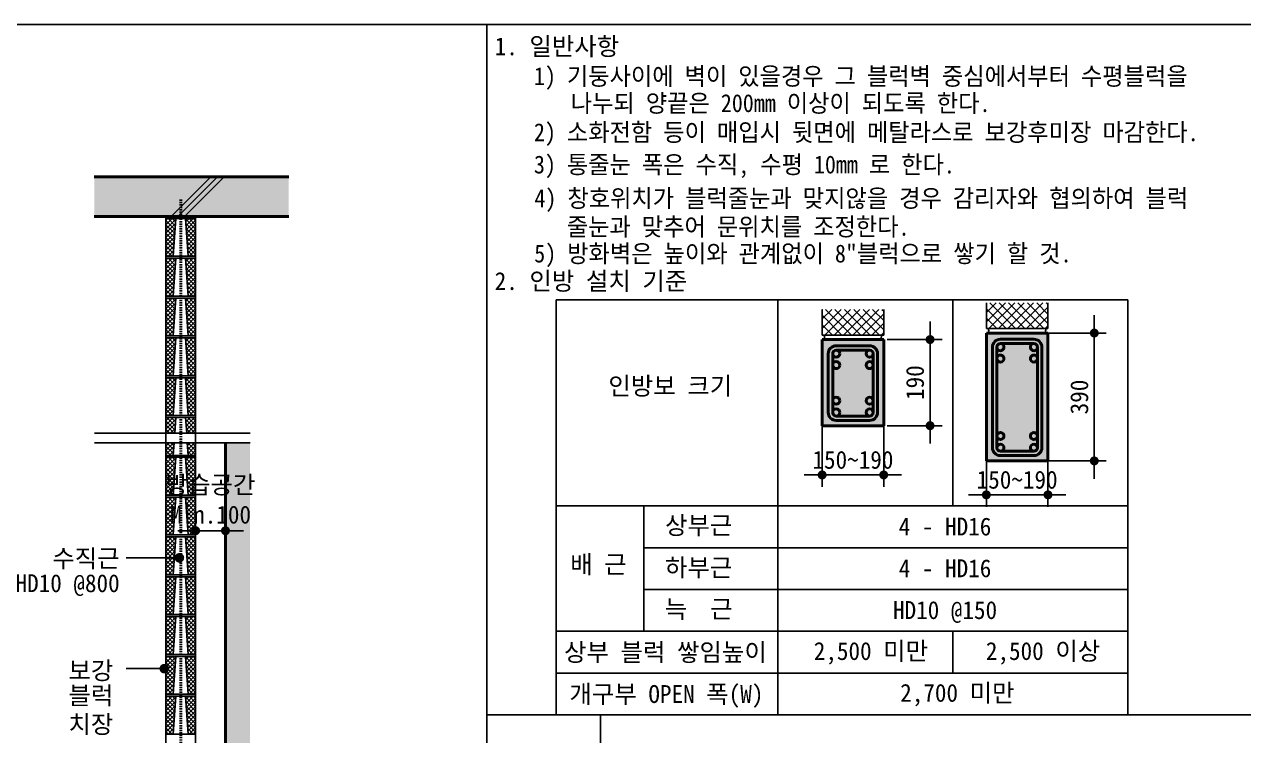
# Model space of a CAD drawing. Header units: millimetres. Extents: x 209 to 75467, y 6568 to 12199.
# Drawn here: x 29470 to 31514, y 10794 to 11985 of the extents above; entities that cross this region are included whole.
import ezdxf
from ezdxf.enums import TextEntityAlignment as Align

# ---------------------------------------------------------------- set-up
doc = ezdxf.new("R2010")
doc.units = ezdxf.units.MM
doc.header["$MEASUREMENT"] = 0
doc.linetypes.add('HID', pattern=[2, 1.1, -0.9])
doc.layers.get('0').update_dxf_attribs({"linetype": 'CONTINUOUS'})
for name, color, linetype, lineweight in [('A-CONC-LIN1', 2, 'CONTINUOUS', 40), ('A-CUTL', 7, 'CONTINUOUS', 25), ('A-DIMS', 7, 'CONTINUOUS', 25), ('A-MKXS-LEAD', 7, 'CONTINUOUS', 25), ('A-MKXS-TEXT1', 3, 'CONTINUOUS', 25), ('A-WAXM-BLOC', 3, 'CONTINUOUS', 25), ('A-XXXX-HATC', 8, 'CONTINUOUS', 18), ('A-XXXX-SYMB', 7, 'CONTINUOUS', 25), ('A-XXXX-TABL', 7, 'CONTINUOUS', 25), ('S-RBAR', 2, 'CONTINUOUS', 40)]:
    doc.layers.add(name, color=color, linetype=linetype, lineweight=lineweight)
doc.layers.add('A-XXXX-SOLD', color=252, linetype='CONTINUOUS')
doc.styles.add('HY울릉도L', font='H2GTRE.TTF')
doc.styles.add('돋움체', font='')
doc.styles.get('돋움체').set_extended_font_data('DotumChe')
doc.dimstyles.new('CDIM', dxfattribs={"dimtxt": 3, "dimasz": 1.5, "dimexe": 2, "dimexo": 1, "dimgap": 1, "dimtad": 1, "dimdec": 0, "dimrnd": 0.5, "dimzin": 0, "dimdsep": 32, "dimlunit": 6, "dimtxsty": 'HY울릉도L', "dimblk1": '_CIDOT', "dimblk2": '_CIDOT', "dimsah": 1, "dimcen": 5.5, "dimclrd": 2, "dimclre": 2, "dimclrt": 7, "dimadec": 0, "dimazin": 0, "dimtfac": 1, "dimtdec": 0, "dimtix": 1, "dimtmove": 2, "dimatfit": 1, "dimldrblk": '_CIDOT', "dimfxl": 1, "dimtolj": 1, "dimtzin": 0, "dimlwd": -1, "dimarcsym": 0})

# ---------------------------------------------------------------- blocks, each defined once
blk = doc.blocks.new('_CIDOT')
at = {"color": 0, "linetype": 'ByBlock'}
blk.add_line((2, 0), (-1, 0), dxfattribs=at)
at = {"color": 0, "linetype": 'ByBlock', "const_width": 0.5}
blk.add_lwpolyline([(-0.25, 0, 1), (0.25, 0, 1)], format="xyb", close=True, dxfattribs=at)
blk = doc.blocks.new('*D423')
at = {"layer": 'A-DIMS', "lineweight": -2, "transparency": 16777216}
for p, q in [((30916.2, 11457.4), (31008.3, 11457.4)), ((30916.2, 11313.2), (31008.3, 11313.2))]:
    blk.add_line(p, q, dxfattribs=at)
at = {"layer": 'A-DIMS', "transparency": 16777216}
blk.add_line((30988.3, 11328.2), (30988.3, 11442.4), dxfattribs=at)
at = {"layer": 'A-DIMS', "transparency": 16777216, "xscale": 15, "yscale": 15, "zscale": 15}
for p, rotation in [((30988.3, 11457.4), 90), ((30988.3, 11313.2), 270)]:
    blk.add_blockref('_CIDOT', p, dxfattribs=dict(at, rotation=rotation))
at = {"layer": 'A-DIMS', "color": 3, "transparency": 16777216, "insert": (30963.2, 11385.3), "char_height": 30, "attachment_point": 5, "rotation": 90, "style": '돋움체'}
blk.add_mtext('\\A1;190', dxfattribs=at)
blk = doc.blocks.new('*D424')
at = {"layer": 'A-DIMS', "lineweight": -2, "transparency": 16777216}
for p, q in [((30807.4, 11318.4), (30807.4, 11210.7)), ((30910.6, 11318.4), (30910.6, 11210.7))]:
    blk.add_line(p, q, dxfattribs=at)
at = {"layer": 'A-DIMS', "transparency": 16777216}
for p, q in [((30792.4, 11230.7), (30777.4, 11230.7)), ((30807.4, 11230.7), (30910.6, 11230.7)), ((30925.6, 11230.7), (30940.6, 11230.7))]:
    blk.add_line(p, q, dxfattribs=at)
at = {"layer": 'A-DIMS', "transparency": 16777216, "xscale": 15, "yscale": 15, "zscale": 15}
blk.add_blockref('_CIDOT', (30807.4, 11230.7), dxfattribs=at)
at = {"layer": 'A-DIMS', "transparency": 16777216, "xscale": 15, "yscale": 15, "zscale": 15, "rotation": 180}
blk.add_blockref('_CIDOT', (30910.6, 11230.7), dxfattribs=at)
at = {"layer": 'A-DIMS', "color": 3, "transparency": 16777216, "insert": (30859, 11255.8), "char_height": 30, "attachment_point": 5, "style": '돋움체'}
blk.add_mtext('\\A1;150~190', dxfattribs=at)
blk = doc.blocks.new('*D425')
at = {"layer": 'A-DIMS', "lineweight": -2, "transparency": 16777216}
for p, q in [((31184.5, 11468.3), (31283.5, 11468.3)), ((31184.5, 11254.2), (31283.5, 11254.2))]:
    blk.add_line(p, q, dxfattribs=at)
at = {"layer": 'A-DIMS', "transparency": 16777216}
blk.add_line((31263.5, 11269.2), (31263.5, 11453.3), dxfattribs=at)
at = {"layer": 'A-DIMS', "transparency": 16777216, "xscale": 15, "yscale": 15, "zscale": 15}
for p, rotation in [((31263.5, 11468.3), 90), ((31263.5, 11254.2), 270)]:
    blk.add_blockref('_CIDOT', p, dxfattribs=dict(at, rotation=rotation))
at = {"layer": 'A-DIMS', "color": 3, "transparency": 16777216, "insert": (31238.5, 11361.2), "char_height": 30, "attachment_point": 5, "rotation": 90, "style": '돋움체'}
blk.add_mtext('\\A1;390', dxfattribs=at)
blk = doc.blocks.new('*D437')
at = {"layer": 'A-DIMS', "lineweight": -2, "transparency": 16777216}
for p, q in [((31082.6, 11285.1), (31082.6, 11177.4)), ((31185.9, 11285.1), (31185.9, 11177.4))]:
    blk.add_line(p, q, dxfattribs=at)
at = {"layer": 'A-DIMS', "transparency": 16777216}
for p, q in [((31067.6, 11197.4), (31052.6, 11197.4)), ((31082.6, 11197.4), (31185.9, 11197.4)), ((31200.9, 11197.4), (31215.9, 11197.4))]:
    blk.add_line(p, q, dxfattribs=at)
at = {"layer": 'A-DIMS', "transparency": 16777216, "xscale": 15, "yscale": 15, "zscale": 15}
blk.add_blockref('_CIDOT', (31082.6, 11197.4), dxfattribs=at)
at = {"layer": 'A-DIMS', "transparency": 16777216, "xscale": 15, "yscale": 15, "zscale": 15, "rotation": 180}
blk.add_blockref('_CIDOT', (31185.9, 11197.4), dxfattribs=at)
at = {"layer": 'A-DIMS', "color": 3, "transparency": 16777216, "insert": (31134.2, 11222.5), "char_height": 30, "attachment_point": 5, "style": '돋움체'}
blk.add_mtext('\\A1;150~190', dxfattribs=at)
blk = doc.blocks.new('*D454')
at = {"layer": 'A-DIMS', "lineweight": -2, "transparency": 16777216}
for p, q in [((29757.4, 11073.7), (29757.4, 11157.3)), ((29807.4, 11073.7), (29807.4, 11157.3))]:
    blk.add_line(p, q, dxfattribs=at)
at = {"layer": 'A-DIMS', "transparency": 16777216}
for p, q in [((29742.4, 11137.3), (29727.4, 11137.3)), ((29757.4, 11137.3), (29807.4, 11137.3)), ((29822.4, 11137.3), (29837.4, 11137.3))]:
    blk.add_line(p, q, dxfattribs=at)
at = {"layer": 'A-DIMS', "transparency": 16777216, "xscale": 15, "yscale": 15, "zscale": 15}
blk.add_blockref('_CIDOT', (29757.4, 11137.3), dxfattribs=at)
at = {"layer": 'A-DIMS', "transparency": 16777216, "xscale": 15, "yscale": 15, "zscale": 15, "rotation": 180}
blk.add_blockref('_CIDOT', (29807.4, 11137.3), dxfattribs=at)
at = {"layer": 'A-DIMS', "color": 3, "transparency": 16777216, "insert": (29782.4, 11189), "char_height": 30, "attachment_point": 5, "style": '돋움체'}
blk.add_mtext('\\A1;방습공간\\PMin.100', dxfattribs=at)

msp = doc.modelspace()

# ---------------------------------------------------------------- hatches: boundary and pattern name
at = {"layer": 'A-XXXX-HATC', "ltscale": 2}
h = msp.add_hatch(dxfattribs=at)
h.set_pattern_fill('ANSI37', color=256, scale=40, style=0)
h.set_pattern_definition([(45, (-119230.386, -236424.623), (-3.53553391, 3.53553391), []), (135, (-119230.386, -236424.623), (-3.53553391, -3.53553391), [])])
h.paths.add_polyline_path([(29724.1, 11660.2), (29707.4, 11660.2), (29707.4, 11596.8), (29719.9, 11596.8)])
h.paths.add_polyline_path([(29757.4, 11660.2), (29740.7, 11660.2), (29744.9, 11596.8), (29757.4, 11596.8)])
h = msp.add_hatch(dxfattribs=at)
h.set_pattern_fill('ANSI37', color=256, scale=40, style=0)
h.set_pattern_definition([(45, (-119230.386, -236491.2895), (-3.53553391, 3.53553391), []), (135, (-119230.386, -236491.2895), (-3.53553391, -3.53553391), [])])
h.paths.add_polyline_path([(29724.1, 11593.5), (29707.4, 11593.5), (29707.4, 11530.2), (29719.9, 11530.2)])
h.paths.add_polyline_path([(29757.4, 11593.5), (29740.7, 11593.5), (29744.9, 11530.2), (29757.4, 11530.2)])
h = msp.add_hatch(dxfattribs=at)
h.set_pattern_fill('ANSI37', color=256, scale=40, style=0)
h.set_pattern_definition([(45, (-119230.386, -236557.956), (-3.53553391, 3.53553391), []), (135, (-119230.386, -236557.956), (-3.53553391, -3.53553391), [])])
h.paths.add_polyline_path([(29724.1, 11526.8), (29707.4, 11526.8), (29707.4, 11463.5), (29719.9, 11463.5)])
h.paths.add_polyline_path([(29757.4, 11526.8), (29740.7, 11526.8), (29744.9, 11463.5), (29757.4, 11463.5)])
at = {"layer": 'A-XXXX-HATC'}
h = msp.add_hatch(dxfattribs=at)
h.set_pattern_fill('ANSI37', color=256, scale=89.056604, style=0)
h.set_pattern_definition([(45, (33289.998, 8495.865), (-7.871566, 7.871566), []), (135, (33289.998, 8495.865), (-7.871566, -7.871566), [])])
h.paths.add_polyline_path([(30910.6, 11508), (30807.4, 11508), (30807.4, 11464.8), (30910.6, 11464.8)])
h = msp.add_hatch(dxfattribs=at)
h.set_pattern_fill('ANSI37', color=256, scale=89.056604, style=0)
h.set_pattern_definition([(45, (33565.227, 8506.814), (-7.871566, 7.871566), []), (135, (33565.227, 8506.814), (-7.871566, -7.871566), [])])
h.paths.add_polyline_path([(31185.9, 11519), (31082.6, 11519), (31082.6, 11475.7), (31185.9, 11475.7)])
at = {"layer": 'A-XXXX-HATC', "ltscale": 2}
h = msp.add_hatch(dxfattribs=at)
h.set_pattern_fill('ANSI37', color=256, scale=40, style=0)
h.set_pattern_definition([(45, (-119230.386, -236624.623), (-3.53553391, 3.53553391), []), (135, (-119230.386, -236624.623), (-3.53553391, -3.53553391), [])])
h.paths.add_polyline_path([(29724.1, 11460.2), (29707.4, 11460.2), (29707.4, 11396.8), (29719.9, 11396.8)])
h.paths.add_polyline_path([(29757.4, 11460.2), (29740.7, 11460.2), (29744.9, 11396.8), (29757.4, 11396.8)])
h = msp.add_hatch(dxfattribs=at)
h.set_pattern_fill('ANSI37', color=256, scale=40, style=0)
h.set_pattern_definition([(45, (-119230.386, -236691.2895), (-3.53553391, 3.53553391), []), (135, (-119230.386, -236691.2895), (-3.53553391, -3.53553391), [])])
h.paths.add_polyline_path([(29724.1, 11393.5), (29707.4, 11393.5), (29707.4, 11330.2), (29719.9, 11330.2)])
h.paths.add_polyline_path([(29757.4, 11393.5), (29740.7, 11393.5), (29744.9, 11330.2), (29757.4, 11330.2)])
h = msp.add_hatch(dxfattribs=at)
h.set_pattern_fill('ANSI37', color=256, scale=40, style=0)
h.set_pattern_definition([(45, (-119230.386, -237424.623), (-3.53553391, 3.53553391), []), (135, (-119230.386, -237424.623), (-3.53553391, -3.53553391), [])])
h.paths.add_polyline_path([(29724.1, 11326.8), (29707.4, 11326.8), (29707.4, 11300.4), (29722.3, 11300.4)])
h.paths.add_polyline_path([(29757.4, 11326.8), (29740.7, 11326.8), (29742.5, 11300.4), (29757.4, 11300.4)])
h.paths.add_polyline_path([(29721.3, 11284.6), (29707.4, 11284.6), (29707.4, 11263.5), (29719.9, 11263.5)])
h.paths.add_polyline_path([(29757.4, 11284.6), (29743.5, 11284.6), (29744.9, 11263.5), (29757.4, 11263.5)])
h = msp.add_hatch(dxfattribs=at)
h.set_pattern_fill('ANSI37', color=256, scale=40, style=0)
h.set_pattern_definition([(45, (-119230.386, -236824.623), (-3.53553391, 3.53553391), []), (135, (-119230.386, -236824.623), (-3.53553391, -3.53553391), [])])
h.paths.add_polyline_path([(29724.1, 11260.2), (29707.4, 11260.2), (29707.4, 11196.8), (29719.9, 11196.8)])
h.paths.add_polyline_path([(29757.4, 11260.2), (29740.7, 11260.2), (29744.9, 11196.8), (29757.4, 11196.8)])
h = msp.add_hatch(dxfattribs=at)
h.set_pattern_fill('ANSI37', color=256, scale=40, style=0)
h.set_pattern_definition([(45, (-119230.386, -236891.2895), (-3.53553391, 3.53553391), []), (135, (-119230.386, -236891.2895), (-3.53553391, -3.53553391), [])])
h.paths.add_polyline_path([(29724.1, 11193.5), (29707.4, 11193.5), (29707.4, 11130.2), (29719.9, 11130.2)])
h.paths.add_polyline_path([(29757.4, 11193.5), (29740.7, 11193.5), (29744.9, 11130.2), (29757.4, 11130.2)])
h = msp.add_hatch(dxfattribs=at)
h.set_pattern_fill('ANSI37', color=256, scale=40, style=0)
h.set_pattern_definition([(45, (-119230.386, -236957.956), (-3.53553391, 3.53553391), []), (135, (-119230.386, -236957.956), (-3.53553391, -3.53553391), [])])
h.paths.add_polyline_path([(29724.1, 11126.8), (29707.4, 11126.8), (29707.4, 11063.5), (29719.9, 11063.5)])
h.paths.add_polyline_path([(29757.4, 11126.8), (29740.7, 11126.8), (29744.9, 11063.5), (29757.4, 11063.5)])
h = msp.add_hatch(dxfattribs=at)
h.set_pattern_fill('ANSI37', color=256, scale=40, style=0)
h.set_pattern_definition([(45, (-119230.386, -237024.623), (-3.53553391, 3.53553391), []), (135, (-119230.386, -237024.623), (-3.53553391, -3.53553391), [])])
h.paths.add_polyline_path([(29724.1, 11060.2), (29707.4, 11060.2), (29707.4, 10996.8), (29719.9, 10996.8)])
h.paths.add_polyline_path([(29757.4, 11060.2), (29740.7, 11060.2), (29744.9, 10996.8), (29757.4, 10996.8)])
h = msp.add_hatch(dxfattribs=at)
h.set_pattern_fill('ANSI37', color=256, scale=40, style=0)
h.set_pattern_definition([(45, (-119230.386, -237091.2895), (-3.53553391, 3.53553391), []), (135, (-119230.386, -237091.2895), (-3.53553391, -3.53553391), [])])
h.paths.add_polyline_path([(29724.1, 10993.5), (29707.4, 10993.5), (29707.4, 10930.2), (29719.9, 10930.2)])
h.paths.add_polyline_path([(29757.4, 10993.5), (29740.7, 10993.5), (29744.9, 10930.2), (29757.4, 10930.2)])
h = msp.add_hatch(dxfattribs=at)
h.set_pattern_fill('ANSI37', color=256, scale=40, style=0)
h.set_pattern_definition([(45, (-119230.386, -237157.956), (-3.53553391, 3.53553391), []), (135, (-119230.386, -237157.956), (-3.53553391, -3.53553391), [])])
h.paths.add_polyline_path([(29724.1, 10926.8), (29707.4, 10926.8), (29707.4, 10863.5), (29719.9, 10863.5)])
h.paths.add_polyline_path([(29757.4, 10926.8), (29740.7, 10926.8), (29744.9, 10863.5), (29757.4, 10863.5)])
h = msp.add_hatch(dxfattribs=at)
h.set_pattern_fill('ANSI37', color=256, scale=40, style=0)
h.set_pattern_definition([(45, (-119230.386, -237224.623), (-3.53553391, 3.53553391), []), (135, (-119230.386, -237224.623), (-3.53553391, -3.53553391), [])])
h.paths.add_polyline_path([(29724.1, 10860.2), (29707.4, 10860.2), (29707.4, 10796.8), (29719.9, 10796.8)])
h.paths.add_polyline_path([(29757.4, 10860.2), (29740.7, 10860.2), (29744.9, 10796.8), (29757.4, 10796.8)])
at = {"layer": 'A-XXXX-SOLD', "ltscale": 2}
h = msp.add_hatch(color=256, dxfattribs=at)
h.dxf.hatch_style = 1
h.paths.add_polyline_path([(29913.5, 11730.2), (29913.5, 11663.5), (29587.6, 11663.5), (29587.6, 11730.2)])
at = {"layer": 'A-XXXX-SOLD'}
for points in [[(31082.6, 11254.2), (31185.9, 11254.2), (31185.9, 11468.3), (31082.6, 11468.3)], [(30807.4, 11313.2), (30910.6, 11313.2), (30910.6, 11457.4), (30807.4, 11457.4)]]:
    msp.add_hatch(color=256, dxfattribs=at).paths.add_polyline_path(points)
at = {"layer": 'A-XXXX-SOLD', "ltscale": 2}
msp.add_hatch(color=256, dxfattribs=at).paths.add_polyline_path([(29587.6, 10363.3), (29587.6, 10280.2), (29807.4, 10280.2), (29807.4, 10184.8), (29848.7, 10184.8), (29848.7, 11284.6), (29807.4, 11284.6), (29807.4, 10330.2), (29757.4, 10330.2), (29757.4, 10390.2), (29707.4, 10390.2), (29707.4, 10363.3)])

# ---------------------------------------------------------------- linework, layer by layer
at = {"layer": 'A-CONC-LIN1'}
for p, q in [((29587.6, 11730.2), (29913.5, 11730.2)), ((29587.6, 11663.5), (29913.5, 11663.5)), ((29807.4, 11284.6), (29807.4, 10330.2))]:
    msp.add_line(p, q, dxfattribs=at)
at = {"layer": 'A-CUTL'}
for p, q in [((29588, 11300.4), (29848.7, 11300.4)), ((29588, 11284.6), (29848.7, 11284.6))]:
    msp.add_line(p, q, dxfattribs=at)
at = {"layer": 'A-MKXS-LEAD', "ltscale": 2, "const_width": 8}
for points in [[(29726.2, 11091.9, 1), (29734.2, 11091.9, 1)], [(29700.9, 10906.3, 1), (29708.9, 10906.3, 1)]]:
    msp.add_lwpolyline(points, format="xyb", close=True, dxfattribs=at)
at = {"layer": 'A-MKXS-LEAD', "ltscale": 2}
for points in [[(29730.2, 11091.9), (29641.1, 11091.9)], [(29704.9, 10906.3), (29641.1, 10906.3)]]:
    msp.add_lwpolyline(points, dxfattribs=at)
at = {"layer": 'A-WAXM-BLOC'}
for p, q in [((29707.4, 11663.5), (29707.4, 11196.8)), ((29757.4, 11663.5), (29707.4, 11663.5)), ((29707.4, 11660.2), (29757.4, 11660.2)), ((29724.1, 11660.2), (29719.9, 11596.8)), ((29740.7, 11660.2), (29744.9, 11596.8)), ((29757.4, 11663.5), (29757.4, 11196.8)), ((29707.4, 11596.8), (29757.4, 11596.8)), ((29707.4, 11593.5), (29757.4, 11593.5)), ((29724.1, 11593.5), (29719.9, 11530.2)), ((29740.7, 11593.5), (29744.9, 11530.2)), ((29707.4, 11530.2), (29757.4, 11530.2)), ((29757.4, 11526.8), (29707.4, 11526.8)), ((29724.1, 11526.8), (29719.9, 11463.5)), ((29740.7, 11526.8), (29744.9, 11463.5)), ((30807.4, 11508), (30807.4, 11464.8)), ((30910.6, 11508), (30910.6, 11464.8)), ((31082.6, 11519), (31082.6, 11475.7)), ((31185.9, 11519), (31185.9, 11475.7)), ((29757.4, 11463.5), (29707.4, 11463.5)), ((30807.4, 11464.8), (30910.6, 11464.8)), ((31082.6, 11475.7), (31185.9, 11475.7)), ((29757.4, 11460.2), (29707.4, 11460.2)), ((29724.1, 11460.2), (29719.9, 11396.8)), ((29740.7, 11460.2), (29744.9, 11396.8)), ((29757.4, 11396.8), (29707.4, 11396.8)), ((29757.4, 11393.5), (29707.4, 11393.5)), ((29724.1, 11393.5), (29719.9, 11330.2)), ((29740.7, 11393.5), (29744.9, 11330.2)), ((29757.4, 11330.2), (29707.4, 11330.2)), ((29757.4, 11330.2), (29707.4, 11330.2)), ((29757.4, 11326.8), (29707.4, 11326.8)), ((29724.1, 11326.8), (29722.3, 11300.4)), ((29740.7, 11326.8), (29742.5, 11300.4)), ((29721.3, 11284.6), (29719.9, 11263.5)), ((29743.5, 11284.6), (29744.9, 11263.5)), ((29757.4, 11263.5), (29707.4, 11263.5)), ((29757.4, 11260.2), (29707.4, 11260.2)), ((29724.1, 11260.2), (29719.9, 11196.8)), ((29740.7, 11260.2), (29744.9, 11196.8)), ((29707.4, 11196.8), (29707.4, 10390.2)), ((29757.4, 11196.8), (29707.4, 11196.8)), ((29757.4, 11193.5), (29707.4, 11193.5)), ((29724.1, 11193.5), (29719.9, 11130.2)), ((29740.7, 11193.5), (29744.9, 11130.2)), ((29757.4, 11196.8), (29757.4, 10390.2)), ((29757.4, 11130.2), (29707.4, 11130.2)), ((29757.4, 11126.8), (29707.4, 11126.8)), ((29724.1, 11126.8), (29719.9, 11063.5)), ((29740.7, 11126.8), (29744.9, 11063.5)), ((29757.4, 11063.5), (29707.4, 11063.5)), ((29757.4, 11060.2), (29707.4, 11060.2)), ((29724.1, 11060.2), (29719.9, 10996.8)), ((29740.7, 11060.2), (29744.9, 10996.8)), ((29757.4, 10996.8), (29707.4, 10996.8)), ((29757.4, 10993.5), (29707.4, 10993.5)), ((29724.1, 10993.5), (29719.9, 10930.2)), ((29740.7, 10993.5), (29744.9, 10930.2)), ((29757.4, 10930.2), (29707.4, 10930.2)), ((29757.4, 10926.8), (29707.4, 10926.8)), ((29724.1, 10926.8), (29719.9, 10863.5)), ((29740.7, 10926.8), (29744.9, 10863.5)), ((29757.4, 10863.5), (29707.4, 10863.5)), ((29757.4, 10860.2), (29707.4, 10860.2)), ((29724.1, 10860.2), (29719.9, 10796.8)), ((29740.7, 10860.2), (29744.9, 10796.8)), ((29757.4, 10796.8), (29707.4, 10796.8))]:
    msp.add_line(p, q, dxfattribs=at)
at = {"layer": 'A-XXXX-HATC', "ltscale": 2}
for p, q in [((29716.2, 11663.5), (29782.9, 11730.2)), ((29727.5, 11663.5), (29794.2, 11730.2)), ((29738.8, 11663.5), (29805.5, 11730.2))]:
    msp.add_line(p, q, dxfattribs=at)
at = {"layer": 'A-XXXX-SYMB'}
for centre, start, end in [((30805.8, 11461.1), 319.8506, 40.1494), ((30912.2, 11461.1), 139.8506, 220.1494), ((31081, 11472), 319.8506, 40.1494), ((31187.5, 11472), 139.8506, 220.1494)]:
    msp.add_arc(centre, 5.73, start, end, dxfattribs=at)
at = {"layer": 'A-XXXX-TABL'}
for p, q in [((25409, 11985.2), (32756.5, 11985.2)), ((30245.2, 11985.2), (30245.2, 6759.8)), ((31320, 11523.8), (30361.6, 11523.8)), ((30361.6, 10828.9), (30361.6, 11523.8)), ((30733.4, 10828.9), (30733.4, 11523.8)), ((31026.7, 11178.7), (31026.7, 11523.8)), ((31320, 10828.9), (31320, 11523.8)), ((31320, 11178.7), (30361.6, 11178.7)), ((30508.7, 11178.7), (30508.7, 10968.8)), ((31320, 11108.8), (30508.7, 11108.8)), ((31320, 11038.8), (30508.7, 11038.8)), ((31320, 10968.8), (30361.6, 10968.8)), ((31026.7, 10898.8), (31026.7, 10968.8)), ((31320, 10898.8), (30361.6, 10898.8)), ((30245.2, 10828.9), (32756.5, 10828.9)), ((31320, 10828.9), (30361.6, 10828.9)), ((30436, 10828.9), (30436, 10678.9))]:
    msp.add_line(p, q, dxfattribs=at)
at = {"layer": 'S-RBAR', "color": 6, "linetype": 'HID', "ltscale": 2}
msp.add_line((29732.4, 11691.9), (29732.4, 10299.5), dxfattribs=at)
at = {"layer": 'S-RBAR', "color": 7}
for p, q in [((31082.6, 11468.3), (31185.9, 11468.3)), ((31082.6, 11468.3), (31082.6, 11254.2)), ((31185.9, 11468.3), (31185.9, 11254.2)), ((30807.4, 11457.4), (30910.6, 11457.4)), ((30807.4, 11457.4), (30807.4, 11313.2)), ((30831, 11447.1), (30887, 11447.1)), ((30910.6, 11457.4), (30910.6, 11313.2)), ((31092.9, 11444.7), (31092.9, 11276.3)), ((31100.3, 11444.7), (31100.3, 11276.3)), ((31106.2, 11458), (31162.3, 11458)), ((31106.2, 11450.6), (31162.3, 11450.6)), ((31168.2, 11444.7), (31168.2, 11276.3)), ((31175.6, 11444.7), (31175.6, 11276.3)), ((30817.7, 11433.8), (30817.7, 11335.3)), ((30825.1, 11433.8), (30825.1, 11335.3)), ((30831, 11439.7), (30887, 11439.7)), ((30892.9, 11433.8), (30892.9, 11335.3)), ((30900.3, 11433.8), (30900.3, 11335.3)), ((30900.3, 11433.8), (30900.3, 11335.3)), ((30831, 11329.4), (30887, 11329.4)), ((30831, 11322), (30887, 11322)), ((30807.4, 11313.2), (30910.6, 11313.2)), ((31106.2, 11270.4), (31162.3, 11270.4)), ((31106.2, 11263), (31162.3, 11263)), ((31082.6, 11254.2), (31185.9, 11254.2))]:
    msp.add_line(p, q, dxfattribs=at)
for centre in [(31106.2, 11444.7), (31162.3, 11444.7), (30831, 11433.8), (30887, 11433.8), (31106.2, 11425.6), (31162.3, 11425.6), (30831, 11414.6), (30887, 11414.6), (30831, 11355), (30831, 11335.3), (30887, 11355), (30887, 11335.3), (31106.2, 11295.9), (31162.3, 11295.9), (31106.2, 11276.3), (31162.3, 11276.3)]:
    msp.add_circle(centre, 5.91, dxfattribs=at)
for centre, start, end in [((30831, 11433.8), 90, 180), ((30887, 11433.8), 0, 90), ((31106.2, 11444.7), 90, 180), ((31162.3, 11444.7), 0, 90), ((30831, 11335.3), 180, 270), ((30887, 11335.3), 270, 0), ((31106.2, 11276.3), 180, 270), ((31162.3, 11276.3), 270, 0)]:
    msp.add_arc(centre, 13.3, start, end, dxfattribs=at)

# ---------------------------------------------------------------- texts
at = {"layer": 'A-MKXS-TEXT1', "style": '돋움체'}
for s, p in [('1. 일반사항', (30258.6, 11933.5)), ('2. 인방 설치 기준', (30258.6, 11540.4)), ('수직근', (29517.2, 11075.9)), ('HD10 @800', (29455.6, 11034.4)), ('보강', (29544.2, 10888.2)), ('블럭', (29544.2, 10846.3)), ('치장', (29544.2, 10798.1))]:
    msp.add_text(s, height=30, dxfattribs=at).set_placement(p)
at = {"layer": 'A-MKXS-TEXT1', "style": '돋움체', "width": 0.95}
for s, p in [('1) 기둥사이에 벽이 있을경우 그 블럭벽 중심에서부터 수평블럭을', (30324.4, 11883.6)), ('나누되 양끝은 200mm 이상이 되도록 한다.', (30386.2, 11838.4)), ('2) 소화전함 등이 매입시 뒷면에 메탈라스로 보강후미장 마감한다.', (30324.4, 11789.6)), ('3) 통줄눈 폭은 수직, 수평 10mm 로 한다.', (30324.4, 11735.6)), ('4) 창호위치가 블럭줄눈과 맞지않을 경우 감리자와 협의하여 블럭', (30325.2, 11679.1)), ('줄눈과 맞추어 문위치를 조정한다.', (30379.4, 11631.4)), ('5) 방화벽은 높이와 관계없이 8"블럭으로 쌓기 할 것.', (30324.9, 11586.6))]:
    msp.add_text(s, height=30, dxfattribs=at).set_placement(p)
at = {"layer": 'A-MKXS-TEXT1', "style": '돋움체'}
for s, p in [('인방보 크기', (30552.9, 11379.8)), ('상부근', (30600.5, 11146.3)), ('4 - HD16', (31013.4, 11144.3)), ('배 근', (30432.5, 11081)), ('하부근', (30600.5, 11075.5)), ('4 - HD16', (31013.4, 11074.4)), ('늑  근', (30600.5, 11006.2)), ('HD10 @150', (31013.4, 11004.4)), ('상부 블럭 쌓임높이', (30544.8, 10933.8)), ('2,500 미만', (30889.2, 10935.8)), ('2,500 이상', (31177.6, 10935.8)), ('개구부 OPEN 폭(W)', (30546.4, 10863.8)), ('2,700 미만', (31034, 10865.8))]:
    msp.add_text(s, height=30, dxfattribs=at).set_placement(p, align=Align.MIDDLE_CENTER)

# ---------------------------------------------------------------- dimensions: what is measured, and where the dimension line sits
at = {"layer": 'A-DIMS'}
for base, p1, p2, text, picture, middle in [((30988.3, 11457.4), (30906.2, 11313.2), (30906.2, 11457.4), '190', '*D423', (30963.2, 11385.3)), ((31263.5, 11468.3), (31174.5, 11254.2), (31174.5, 11468.3), '390', '*D425', (31238.5, 11361.2))]:
    dim = msp.add_linear_dim(base=base, p1=p1, p2=p2, angle=90, text=text, dimstyle='CDIM', override={"dimscale": 10, "dimtxsty": '돋움체', "dimclrd": 256, "dimclre": 256, "dimclrt": 3}, dxfattribs=at)
    dim.commit()
    dim.dimension.update_dxf_attribs({"geometry": picture, "text_midpoint": middle})
for base, p1, p2, text, picture, middle in [((30910.6, 11230.7), (30807.4, 11328.4), (30910.6, 11328.4), '150~190', '*D424', (30859, 11255.8)), ((31185.9, 11197.4), (31082.6, 11295.1), (31185.9, 11295.1), '150~190', '*D437', (31134.2, 11222.5)), ((29807.4, 11137.3), (29757.4, 11063.7), (29807.4, 11063.7), '방습공간\\PMin.100', '*D454', (29782.4, 11189))]:
    dim = msp.add_linear_dim(base=base, p1=p1, p2=p2, text=text, dimstyle='CDIM', override={"dimscale": 10, "dimtxsty": '돋움체', "dimclrd": 256, "dimclre": 256, "dimclrt": 3}, dxfattribs=at)
    dim.commit()
    dim.dimension.update_dxf_attribs({"geometry": picture, "text_midpoint": middle})

doc.saveas('drawing.dxf')
